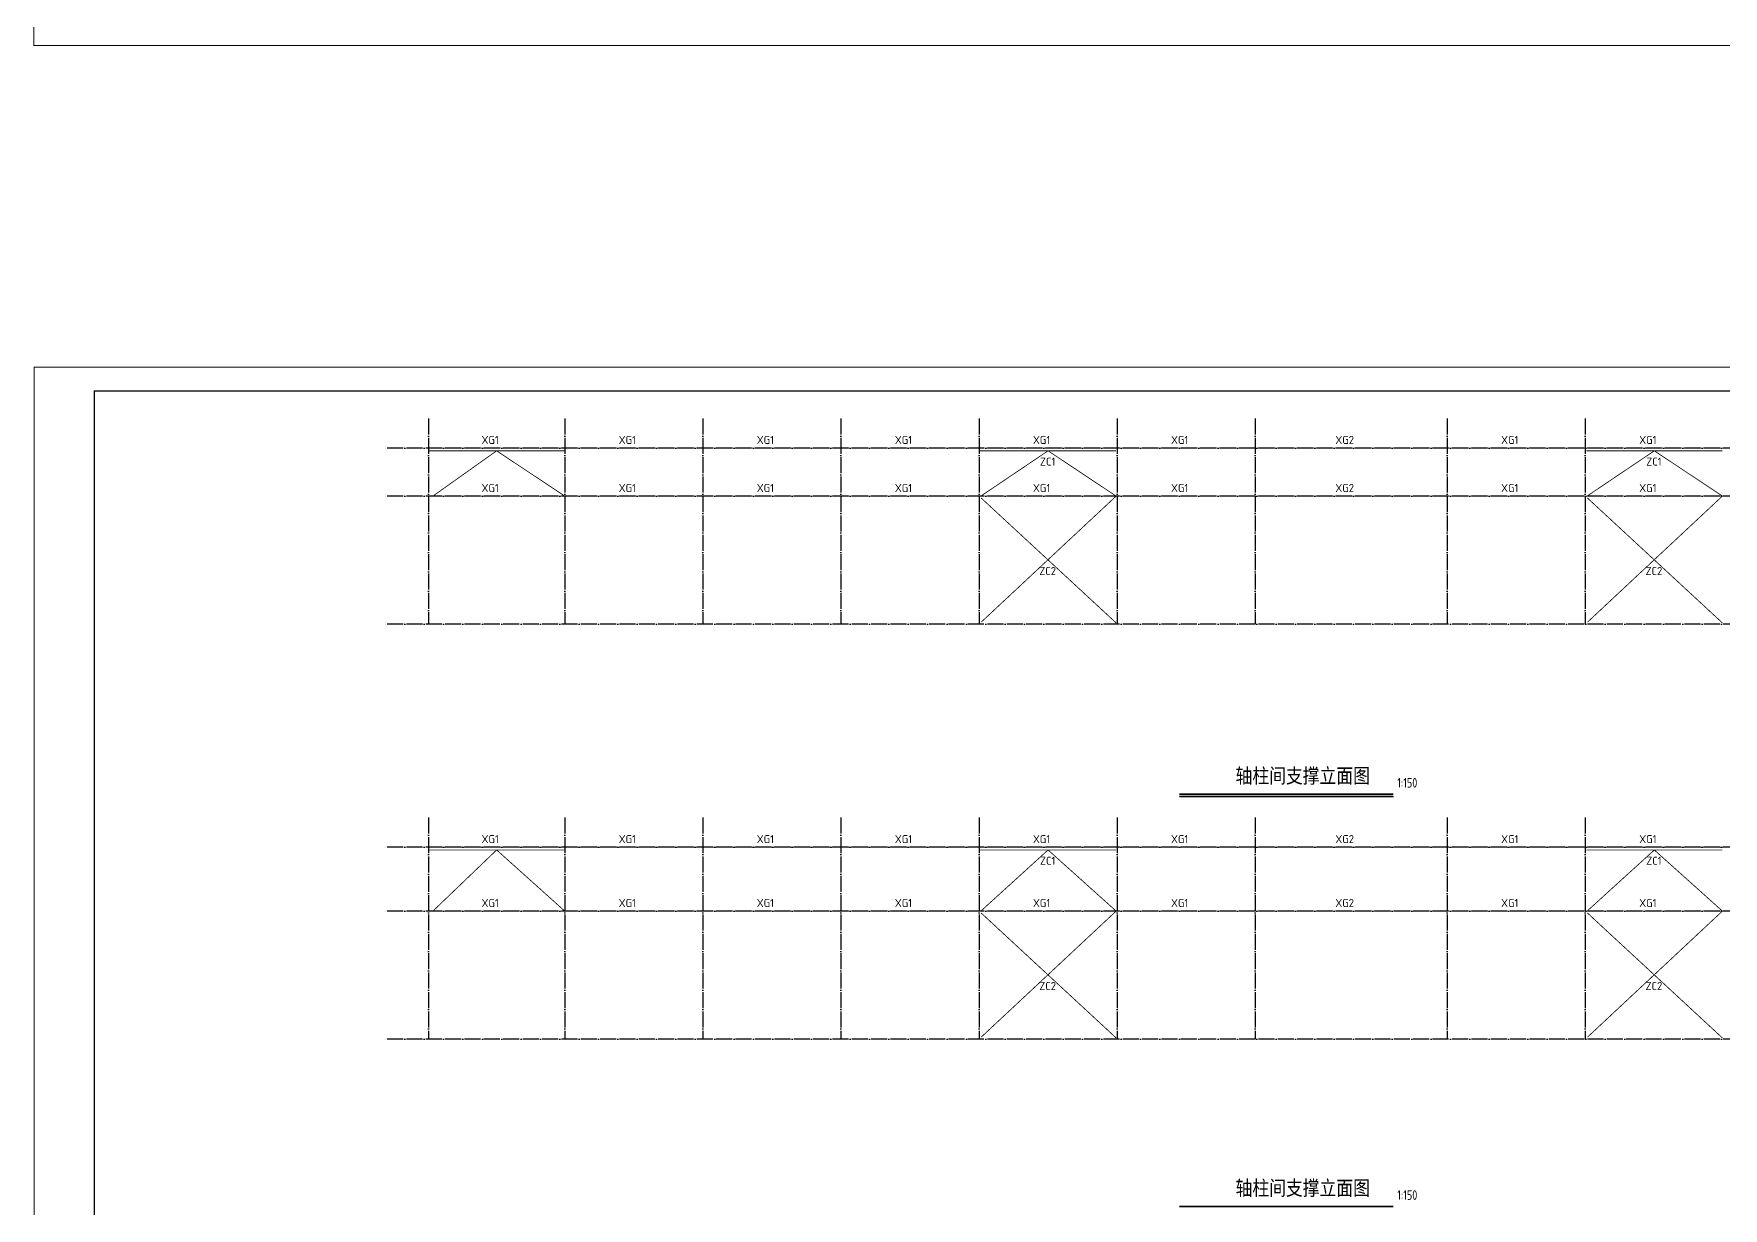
# Model space of a CAD drawing. Extents: x 447413 to 2975780, y -1432727 to 1301644.
# Drawn here: x 2617198 to 2722779, y -615988 to -542638 of the extents above; entities that cross this region are included whole.
import ezdxf
from ezdxf.enums import TextEntityAlignment as Align

# ---------------------------------------------------------------- set-up
doc = ezdxf.new("R2010")
doc.units = 0
doc.header["$LTSCALE"] = 1000
doc.header["$MEASUREMENT"] = 0
doc.linetypes.add('DOTE', pattern=[2.42, 2, -0.2, 0.02, -0.2])
for name, color, linetype in [('DOTE', 1, 'Continuous'), ('TEXT', 6, 'Continuous'), ('XG', 5, 'Continuous'), ('图框', 253, 'Continuous'), ('柱间支撑', 5, 'Continuous')]:
    doc.layers.add(name, color=color, linetype=linetype)
doc.styles.add('TSSD_REIN', font='Tssdeng.shx', dxfattribs={"width": 0.7, "bigfont": 'hztxt.shx'})
doc.styles.add('楷体', font='tssdeng.shx', dxfattribs={"bigfont": 'hztxt.shx'})

# ---------------------------------------------------------------- blocks, each defined once
blk = doc.blocks.new('A$C6B0021A6')
at = {"layer": '图框', "color": 2, "const_width": 40, "elevation": -84000}
blk.add_lwpolyline([(20, 84120), (118920, 84120), (118920, 20), (20, 20)], close=True, dxfattribs=at)
at = {"layer": '图框', "color": 153, "const_width": 58, "elevation": -84000}
blk.add_lwpolyline([(111420, 1020), (2520, 1020), (2520, 83120), (111420, 83120)], close=True, dxfattribs=at)

msp = doc.modelspace()

# ---------------------------------------------------------------- linework, layer by layer
at = {"layer": 'DOTE', "color": 8, "linetype": 'DOTE', "ltscale": 0.5}
for p, q in [((2641870.2, -566665.6, 126000), (2641870.2, -579511.2, 126000)), ((2650380.2, -566665.6, 126000), (2650380.2, -579511.2, 126000)), ((2659010.2, -566665.6, 126000), (2659010.2, -579511.2, 126000)), ((2667640.2, -566665.6, 126000), (2667640.2, -579511.2, 126000)), ((2676270.2, -566665.6, 126000), (2676270.2, -579511.2, 126000)), ((2684900.2, -566665.6, 126000), (2684900.2, -579511.2, 126000)), ((2693529.8, -566665.6, 126000), (2693529.8, -579511.2, 126000)), ((2705529.8, -566665.6, 126000), (2705529.8, -579511.2, 126000)), ((2714159.4, -566665.6, 126000), (2714159.4, -579511.2, 126000)), ((2760071, -568511.2, 126000), (2639083.6, -568511.2, 126000)), ((2760071, -571511.2, 126000), (2639083.6, -571511.2, 126000)), ((2760071, -579511.2, 126000), (2639083.6, -579511.2, 126000)), ((2641870.2, -591595.6, 126000), (2641870.2, -605431.2, 126000)), ((2650380.2, -591595.6, 126000), (2650380.2, -605431.2, 126000)), ((2659010.2, -591595.6, 126000), (2659010.2, -605431.2, 126000)), ((2667640.2, -591595.6, 126000), (2667640.2, -605431.2, 126000)), ((2676270.2, -591595.6, 126000), (2676270.2, -605431.2, 126000)), ((2684900.2, -591595.6, 126000), (2684900.2, -605431.2, 126000)), ((2693529.8, -591595.6, 126000), (2693529.8, -605431.2, 126000)), ((2705529.8, -591595.6, 126000), (2705529.8, -605431.2, 126000)), ((2714159.4, -591595.6, 126000), (2714159.4, -605431.2, 126000)), ((2760071, -593441.2, 126000), (2639083.6, -593441.2, 126000)), ((2760071, -597431.2, 126000), (2639083.6, -597431.2, 126000)), ((2760071, -605431.2, 126000), (2639083.6, -605431.2, 126000))]:
    msp.add_line(p, q, dxfattribs=at)
at = {"layer": 'TEXT'}
msp.add_line((2688793.1, -590282.7, 126000), (2702171.4, -590282.7, 126000), dxfattribs=at)
msp.add_line((2688793.1, -590282.7, 126000), (2702171.4, -590282.7, 126000), dxfattribs=at)
at = {"layer": 'TEXT', "const_width": 118.8, "elevation": 126000}
for points in [[(2688793.1, -590134.2), (2702171.4, -590134.2)], [(2688793.1, -590134.2), (2702171.4, -590134.2)], [(2688793.1, -615884), (2702171.4, -615884)], [(2688793.1, -615884), (2702171.4, -615884)]]:
    msp.add_lwpolyline(points, dxfattribs=at)
at = {"layer": 'XG', "const_width": 50, "elevation": 126000}
for points in [[(2641870.2, -568511.2), (2757189.4, -568511.2)], [(2641870.2, -571511.2), (2757189.4, -571511.2)], [(2641870.2, -593441.2), (2757189.4, -593441.2)], [(2641870.2, -597431.2), (2757189.4, -597431.2)]]:
    msp.add_lwpolyline(points, dxfattribs=at)
at = {"layer": '柱间支撑', "color": 3, "linetype": 'DOTE', "const_width": 50, "elevation": 126000}
for points in [[(2641870.2, -568684), (2650380.2, -568684)], [(2642141.8, -571511.2), (2646125.2, -568684), (2650380.2, -571511.2)], [(2676330.2, -568684), (2684840.2, -568684)], [(2676385.6, -571511.2), (2680585.2, -568684), (2684840.2, -571511.2), (2676412.5, -579380.4)], [(2714219.4, -568684), (2722729.4, -568684)], [(2714274.8, -571511.2), (2718474.4, -568684), (2722729.4, -571511.2), (2714301.7, -579380.4)], [(2676399.4, -571626.9), (2684839.4, -579433.3)], [(2714288.5, -571626.9), (2722728.5, -579433.3)], [(2641870.2, -593614.1), (2650380.2, -593614.1)], [(2642141.8, -597431.2), (2646125.2, -593614.1), (2650380.2, -597431.2)], [(2676330.2, -593614.1), (2684840.2, -593614.1)], [(2676385.6, -597431.2), (2680585.2, -593614.1), (2684840.2, -597431.2), (2676412.5, -605300.5)], [(2714219.4, -593614.1), (2722729.4, -593614.1)], [(2714274.8, -597431.2), (2718474.4, -593614.1), (2722729.4, -597431.2), (2714301.7, -605300.5)], [(2676399.4, -597546.9), (2684839.4, -605353.3)], [(2714288.5, -597546.9), (2722728.5, -605353.3)]]:
    msp.add_lwpolyline(points, dxfattribs=at)

# ---------------------------------------------------------------- block references
at = {"xscale": 1.5, "yscale": 1.5, "zscale": 1.5, "rotation": 270}
msp.add_blockref('A$C6B0021A6', (2617168.3, -364986.5, 252000), dxfattribs=at)
at = {"xscale": 1.5, "yscale": 1.5, "zscale": 1.5}
msp.add_blockref('A$C6B0021A6', (2617198.3, -689635.5, 126000), dxfattribs=at)

# ---------------------------------------------------------------- texts
at = {"layer": 'TEXT', "style": '楷体'}
for p in [(2692303.5, -589854.2, 126000), (2692303.5, -615604, 126000)]:
    msp.add_text('轴柱间支撑立面图', height=1050, dxfattribs=at).set_placement(p, align=Align.BOTTOM_LEFT)
at = {"layer": 'TEXT', "ltscale": 99, "style": 'TSSD_REIN', "width": 0.8}
for p in [(2702406.5, -589717.9, 126000), (2702406.5, -615467.7, 126000)]:
    msp.add_text('1:150', height=600, dxfattribs=at).set_placement(p)
at = {"layer": 'XG', "color": 7, "style": '楷体'}
for p in [(2645718.6, -568255.2, 126000), (2654288.6, -568255.2, 126000), (2662918.6, -568255.2, 126000), (2671548.6, -568255.2, 126000), (2680178.6, -568255.2, 126000), (2688808.4, -568255.2, 126000), (2709437.9, -568255.2, 126000), (2718067.7, -568255.2, 126000), (2645718.6, -571255.2, 126000), (2654288.6, -571255.2, 126000), (2662918.6, -571255.2, 126000), (2671548.6, -571255.2, 126000), (2680178.6, -571255.2, 126000), (2688808.4, -571255.2, 126000), (2709437.9, -571255.2, 126000), (2718067.7, -571255.2, 126000), (2645718.6, -593185.3, 126000), (2654288.6, -593185.3, 126000), (2662918.6, -593185.3, 126000), (2671548.6, -593185.3, 126000), (2680178.6, -593185.3, 126000), (2688808.4, -593185.3, 126000), (2709437.9, -593185.3, 126000), (2718067.7, -593185.3, 126000), (2645718.6, -597175.3, 126000), (2654288.6, -597175.3, 126000), (2662918.6, -597175.3, 126000), (2671548.6, -597175.3, 126000), (2680178.6, -597175.3, 126000), (2688808.4, -597175.3, 126000), (2709437.9, -597175.3, 126000), (2718067.7, -597175.3, 126000)]:
    msp.add_text('XG1', height=500, rotation=0.000003, dxfattribs=at).set_placement(p, align=Align.CENTER)
at = {"layer": 'XG', "color": 3, "style": '楷体'}
for p in [(2699123.2, -568255.2, 126000), (2699123.2, -571255.2, 126000), (2699123.2, -593185.3, 126000), (2699123.2, -597175.3, 126000)]:
    msp.add_text('XG2', height=500, rotation=0.000003, dxfattribs=at).set_placement(p, align=Align.CENTER)
at = {"layer": '柱间支撑', "color": 3, "linetype": 'DOTE', "style": '楷体'}
for s, p in [('ZC1', (2680558.5, -569606.3, 126000)), ('ZC1', (2718447.7, -569606.3, 126000)), ('ZC2', (2680558.5, -576441, 126000)), ('ZC2', (2718447.7, -576441, 126000)), ('ZC1', (2680558.5, -594536.3, 126000)), ('ZC1', (2718447.7, -594536.3, 126000)), ('ZC2', (2680558.5, -602361.1, 126000)), ('ZC2', (2718447.7, -602361.1, 126000))]:
    msp.add_text(s, height=500, rotation=0.000003, dxfattribs=at).set_placement(p, align=Align.CENTER)

doc.saveas('drawing.dxf')
